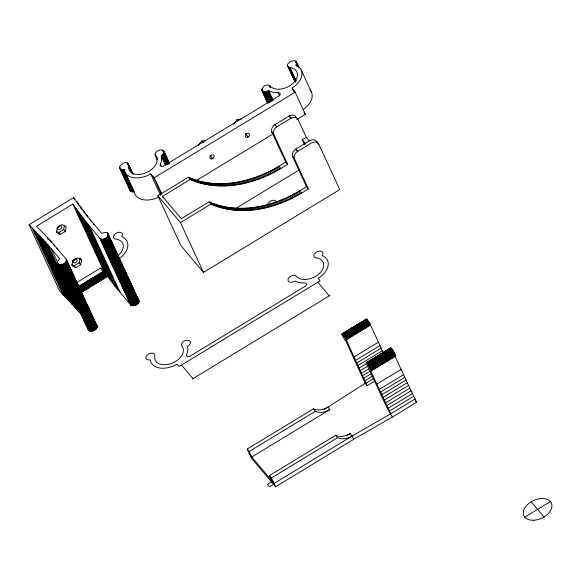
<?xml version="1.0" encoding="UTF-8"?>
<svg xmlns="http://www.w3.org/2000/svg" width="581" height="581" viewBox="0 0 581 581"><rect width="100%" height="100%" fill="white"/><g stroke="black" fill="none" stroke-linecap="round" stroke-linejoin="round"><path stroke-width="0.87" d="M374.745 381.085L367.148 385.697L346.225 339.776C340.008 328.817 341.337 335.564 346 341.243L365.129 383.293L327.837 407.158A16.464 12.404 -40.1 0 1 313.333 408.886L247.194 449.062L251.282 457.915L275.583 486.762L353.669 439.323L392.313 417.056C385.043 405.066 379.683 391.826 373.561 379.117L366.531 363.873C365.747 360.14 371.731 369.654 371.244 370.874L395.596 356.03C394.862 353.466 392.349 348.6 390.534 348.273M169.463 163.37L164.038 151.43C161.525 147.371 152.774 152.069 155.926 156.202A15.135 9.746 -24.8 0 1 145.294 173.094A15.135 9.746 -24.8 0 1 128.474 166.522C129.156 155.839 111.508 170.073 124.014 169.565A19.914 12.826 -24.8 0 0 150.326 174.126L150.682 173.915L154.343 177.721L161.917 194.112M66.263 259.271C67.948 266.977 51.113 265.793 59.908 258.915L46.4 243.127L29.05 224.687L73.584 197.634L88.53 217.534L101.762 233.489C112.336 228.391 107.79 242.858 100.099 238.711L84.485 219.996L72.908 204.098L36.472 226.234L50.445 240.672L66.263 259.271L97.121 326.261C97.281 330.306 89.801 333.341 88.094 329.129M72.908 204.098L103.578 270.47L115.147 286.36L130.769 305.076C133.979 307.472 141.365 302.984 138.002 299.36M164.038 151.43L163.777 153.653L161.264 156.274A19.914 12.826 -24.8 0 1 160.341 164.169A3.028 1.954 -24.8 0 0 163.13 166.289L279.57 95.553A3.028 1.954 -24.8 0 0 278.11 92.626A19.914 12.826 -24.8 0 1 269.01 90.818L268.756 90.658C256.984 96.838 263.033 79.967 270.659 86.504A15.135 9.746 -24.8 0 0 292.911 83.41A15.135 9.746 -24.8 0 0 291.023 67.774C279.301 65.21 300.13 54.883 295.852 65.166A19.914 12.826 -24.8 0 1 292.432 87.789L292.09 88.007L293.601 91.29M129.839 189.166C129.527 191.534 132.57 192.144 134.233 191.686A19.914 12.826 -24.8 0 0 158.7 197.206M57.279 227.498L56.444 232.422L60.468 234.397L65.319 231.441L66.161 226.517L62.138 224.549L57.279 227.498L58.921 226.975L59.887 225.769M56.43 231.289L58.848 232.473L63.699 229.524L64.397 225.421M71.819 264.587L74.23 265.771L79.089 262.815L79.924 257.891M81.543 259.816L77.52 257.841L72.661 260.796L71.826 265.72L75.85 267.688L80.708 264.74L81.543 259.816L80.461 258.53M74.07 259.337L73.097 260.542L72.952 261.82M395.581 356.073L395.073 355.855M75.37 258.828L74.303 260.266L72.966 260.804M198.157 145.838L201.629 141.038L205.827 140.573M233.562 124.334L237.033 119.526L241.231 119.061M58.42 226.27C54.229 232.916 66.626 227.57 60.025 225.508M163.21 198.012L162.448 196.371L190.219 179.5C222.37 193.502 259.685 183.015 287.595 164.256L285.707 162.012L271.799 131.902A6.369 4.801 -40.1 0 1 274.769 124.712L289.229 115.931A6.369 4.801 -40.1 0 1 296.179 117.347M287.595 164.256L273.695 134.146A6.369 4.801 -40.1 0 1 276.658 126.956L291.117 118.175A6.369 4.801 -40.1 0 1 298.068 119.592L306.26 137.319L309.114 140.711M162.448 196.371L181.279 218.717L209.08 201.839L210.976 204.084C243.09 218.136 280.42 207.591 308.322 188.861L306.427 186.617L292.388 156.086A6.369 4.801 -40.1 0 1 295.722 149.157L309.455 140.805A6.369 4.801 -40.1 0 1 316.805 141.757L318.787 144.197L339.762 189.588L203.473 272.387L180.865 245.545L157.865 195.768L188.331 177.256C220.482 191.258 257.797 180.771 285.707 162.012M308.322 188.861L294.276 158.33A6.369 4.801 -40.1 0 1 297.61 151.401L311.351 143.049A6.369 4.801 -40.1 0 1 318.693 144.001M318.359 278.292L318.7 278.074A19.914 12.826 -24.8 0 0 322.114 255.451L322.106 255.379A4.779 3.079 -24.8 0 0 320.204 251.043A4.779 3.079 -24.8 0 0 313.965 254.805L313.878 256.01A4.779 3.079 -24.8 0 0 316.427 257.891L317.284 258.058A15.135 9.746 -24.8 0 1 319.18 273.695A15.135 9.746 -24.8 0 1 296.927 276.788L296.76 276.665A4.779 3.079 -24.8 0 0 291.045 276.149A4.779 3.079 -24.8 0 0 288.205 280.913L288.982 281.763A4.779 3.079 -24.8 0 0 294.545 281.262L295.279 281.102A19.914 12.826 -24.8 0 0 304.371 282.911A3.028 1.954 -24.8 0 1 305.838 285.837L189.399 356.574A3.028 1.954 -24.8 0 1 186.61 354.454A19.914 12.826 -24.8 0 0 187.532 346.559L187.946 346.022A4.779 3.079 -24.8 0 0 190.307 341.715L189.602 340.815A4.779 3.079 -24.8 0 0 183.385 341.555A4.779 3.079 -24.8 0 0 182.107 346.32L182.187 346.487A15.135 9.746 -24.8 0 1 171.562 363.379A15.135 9.746 -24.8 0 1 154.742 356.807L154.829 356.059A4.779 3.079 -24.8 0 0 153.566 353.408L152.193 353.088A4.779 3.079 -24.8 0 0 145.984 356.887A4.779 3.079 -24.8 0 0 150.203 359.813A19.914 12.826 -24.8 0 0 176.595 364.41L176.951 364.2L179.26 366.4L320.066 280.863L318.323 278.241M154.343 177.721L295.148 92.176L305.366 114.304L296.862 119.475M196.284 180.575L272.874 134.044M304.48 144.698L302.207 139.781L306.26 137.319M76.155 282.874L100.695 267.972L104.217 272.257L106.868 276.723L80.882 292.737M157.865 195.768L180.473 222.61L210.976 204.084M78.195 286.68L103.498 271.305M78.312 286.818L103.614 271.443M78.428 286.963L103.73 271.596M78.544 287.123L103.846 271.748M78.667 287.283L103.97 271.908M78.791 287.45L104.093 272.082M78.914 287.631L104.217 272.257M79.045 287.813L104.348 272.438M79.176 288.002L104.478 272.627M79.306 288.191L104.609 272.823M79.437 288.394L104.74 273.019M79.575 288.597L104.878 273.223M78.936 289.265L105.008 273.426M79.837 289.011L105.139 273.636M79.975 289.222L105.27 273.847M80.105 289.432L105.401 274.058M80.229 289.643L105.531 274.276M79.597 290.326L105.662 274.486M80.49 290.072L105.786 274.704M80.614 290.289L105.909 274.915M80.73 290.5L106.032 275.133M80.853 290.711L106.149 275.343M80.2 291.386L106.265 275.547M80.309 291.589L106.374 275.757M81.18 291.328L106.483 275.96M81.289 291.524L106.584 276.157M81.384 291.72L106.686 276.353M80.708 292.374L106.781 276.541M80.795 292.555L106.868 276.723M236.416 208.092L299.244 169.913M209.08 201.839C241.202 215.892 278.531 205.347 306.427 186.617M192.449 378.979L329.819 295.526M341.926 333.901L366.408 319.078L370.518 325.019L383.242 352.645M341.926 334.09L366.524 319.143M341.94 334.169L366.589 319.194M341.962 334.264L366.669 319.252M342.456 334.082L366.742 319.325M342.543 334.162L366.829 319.405M342.63 334.257L366.916 319.499M342.725 334.358L367.01 319.601M342.826 334.474L367.112 319.717M342.928 334.591L367.214 319.833M343.037 334.721L367.323 319.964M343.146 334.859L367.439 320.109M343.262 335.012L367.555 320.254M343.386 335.164L367.671 320.407M343.502 335.331L367.795 320.574M343.632 335.498L367.918 320.741M343.756 335.673L368.049 320.923M343.887 335.862L368.172 321.104M344.017 336.05L368.303 321.293M344.148 336.239L368.434 321.482M344.279 336.443L368.572 321.685M344.417 336.646L368.703 321.889M344.548 336.849L368.833 322.092M344.678 337.06L368.971 322.302M344.809 337.27L369.102 322.513M344.94 337.481L369.233 322.724M345.07 337.699L369.363 322.942M345.201 337.91L369.494 323.152M345.325 338.127L369.618 323.37M345.455 338.338L369.741 323.581M345.572 338.556L369.865 323.799M345.695 338.767L369.981 324.009M345.804 338.97L370.097 324.22M345.92 339.181L370.206 324.423M346.022 339.384L370.315 324.626M346.131 339.58L370.417 324.823M346.225 339.776L370.518 325.019M354.156 356.916L378.442 342.158M355.71 360.3L380.003 345.542M356.901 362.893L381.187 348.135M358.078 365.471L382.371 350.713M366.241 362.762L390.672 347.917M366.226 362.871L390.831 348.004M366.248 363.023L390.904 348.048M366.27 363.118L390.977 348.113M366.291 363.219L391.057 348.186M366.328 363.336L391.136 348.266M366.938 363.118L391.231 348.36M367.032 363.219L391.325 348.462M359.247 368.042L366.836 363.43M367.134 363.328L391.42 348.571M367.236 363.452L391.529 348.694M367.345 363.583L391.638 348.825M367.453 363.721L391.747 348.963M367.57 363.866L391.863 349.108M367.693 364.026L391.979 349.268M367.817 364.185L392.102 349.428M367.94 364.36L392.226 349.602M368.063 364.534L392.357 349.777M368.194 364.715L392.48 349.958M368.325 364.904L392.611 350.147M368.456 365.1L392.749 350.343M368.586 365.296L392.879 350.539M368.724 365.5L393.01 350.742M360.402 370.598L367.998 365.986M368.855 365.703L393.148 350.953M368.986 365.914L393.279 351.156M369.124 366.124L393.41 351.367M369.255 366.342L393.54 351.585M369.385 366.553L393.671 351.795M369.509 366.771L393.802 352.013M369.639 366.981L393.925 352.224M369.763 367.199L394.049 352.442M369.879 367.41L394.172 352.652M370.003 367.62L394.288 352.863M361.556 373.147L369.146 368.536M370.119 367.831L394.405 353.074M370.228 368.034L394.514 353.277M370.337 368.238L394.622 353.48M370.438 368.441L394.724 353.684M370.533 368.63L394.826 353.873M370.627 368.819L394.92 354.061M370.714 369.008L395.007 354.25M370.801 369.182L395.087 354.425M370.881 369.356L395.167 354.599M370.947 369.516L395.24 354.759M371.019 369.676L395.305 354.918M371.077 369.821L395.363 355.064M371.128 369.959L395.421 355.202M371.179 370.09L395.465 355.332M371.215 370.213L395.508 355.456M371.252 370.329L395.538 355.572M362.689 375.675L370.286 371.063M249.75 454.596L274.05 483.443L352.137 436.004L390.773 413.737L370.308 370.097L370.86 370.678L395.567 355.674M370.86 370.678L395.588 355.768M370.932 370.743L395.603 355.921M363.822 378.202L371.412 373.59M364.941 380.708L372.53 376.096M247.194 449.062L249.22 451.466L315.36 411.29A16.464 12.404 -40.1 0 0 329.863 409.561L327.837 407.158L323.973 409.503M366.052 383.206L373.641 378.594M329.863 409.561L251.776 457L249.22 451.466M376.8 384.15L401.093 369.393L394.957 356.124M379.262 389.437L403.548 374.68L401.093 369.393M380.504 392.095L404.79 377.338L403.548 374.68M381.753 394.76L406.046 380.003L404.79 377.338M383.017 397.44L407.303 382.683L406.046 380.003M384.288 400.135L408.574 385.377L407.303 382.683M385.566 402.836L409.859 388.079L408.574 385.377M272.024 481.039L269.468 475.505L335.607 435.329A16.464 12.404 -40.1 0 0 350.111 433.6L352.137 436.004L353.669 439.323M386.859 405.545L411.145 390.788L409.859 388.079M269.468 475.505L271.494 477.909L337.634 437.733A16.464 12.404 -40.1 0 0 352.137 436.004M388.152 408.269L412.445 393.511L411.145 390.788M347.017 435.481L350.111 433.6M271.538 481.954L267.485 484.409L269.511 486.813L273.564 484.358M389.459 410.999L413.752 396.242L412.445 393.511M390.773 413.737L415.066 398.987L413.752 396.242M392.313 417.056L416.599 402.299L415.066 398.987M524.796 517.155L550.439 501.577M74.6 259.024L75.167 258.835M119.141 258.719A19.914 12.826 -24.8 0 0 121.712 236.67L121.698 236.598A4.779 3.079 -24.8 0 0 120.325 232.327A4.779 3.079 -24.8 0 0 113.985 235.131A4.779 3.079 -24.8 0 0 116.018 239.111L116.236 239.125A15.135 9.746 -24.8 0 1 117.921 255.655M366.357 319.063L366.35 319.84M75.719 258.777L76.234 258.865M73.7 262.728C75.733 263.759 78.609 260.39 76.431 258.959M237.033 119.526L238.5 120.492M201.629 141.038L203.829 142.49M29.05 224.687L59.72 291.059L81.456 314.481M73.322 262.445L72.974 261.864M292.09 88.007L295.148 92.176M304.023 112.699L305.366 114.304M318.787 144.197L316.805 141.757M289.229 115.931L291.117 118.175M288.982 116.062L290.87 118.306M302.207 139.781L305.635 143.841M295.961 149.005L297.857 151.249M275.002 124.552L276.89 126.796M295.722 149.157L297.61 151.401M274.769 124.712L276.658 126.956M292.388 156.086L294.276 158.33M271.799 131.902L273.695 134.146M292.446 156.296L294.342 158.54M271.886 132.105L273.782 134.349M278.96 166.115L280.848 168.359M299.68 190.713L301.575 192.957M277.812 166.805L279.701 169.049M298.532 191.403L300.421 193.647M276.65 167.488L278.546 169.725M297.378 192.086L299.266 194.33M275.488 168.149L277.384 170.393M296.216 192.754L298.104 194.991M245.349 133.674L248.167 137.014M274.326 168.802L276.215 171.046M295.046 193.408L296.935 195.644M273.15 169.449L275.045 171.685M293.877 194.047L295.765 196.291M271.973 170.073L273.869 172.317M292.701 194.671L294.589 196.915M270.797 170.691L272.685 172.935M291.517 195.289L293.405 197.533M269.613 171.293L271.501 173.537M290.333 195.891L292.221 198.136M268.422 171.882L270.31 174.126M289.142 196.48L291.03 198.724M267.231 172.455L269.119 174.699M287.951 197.053L289.839 199.298M266.033 173.015L267.921 175.259M286.753 197.613L288.641 199.857M264.827 173.566L266.723 175.811M285.554 198.165L287.442 200.409M263.629 174.097L265.517 176.341M284.349 198.702L286.237 200.946M262.423 174.62L264.311 176.864M283.143 199.218L285.031 201.462M261.21 175.128L263.099 177.372M281.93 199.726L283.826 201.97M259.998 175.622L261.886 177.866M280.717 200.22L282.613 202.464M258.785 176.101L260.673 178.345M279.505 200.699L281.393 202.943M257.565 176.566L259.46 178.81M278.292 201.164L280.18 203.408M531.201 501.752L544.027 516.981M256.344 177.016L258.24 179.26M277.072 201.622L278.96 203.858M255.124 177.459L257.02 179.696M275.852 202.057L277.74 204.301M253.904 177.88L255.793 180.125M274.624 202.478L276.52 204.723M252.684 178.287L254.572 180.531M273.404 202.885L275.292 205.129M251.457 178.679L253.345 180.923M272.177 203.285L274.065 205.529M250.229 179.064L252.118 181.308M270.949 203.662L272.845 205.906M249.002 179.427L250.89 181.671M269.722 204.025L271.618 206.27M247.775 179.776L249.663 182.02M268.502 204.374L270.39 206.618M246.547 180.11L248.436 182.354M267.267 204.715L269.163 206.959M245.32 180.437L247.208 182.681M266.04 205.035L267.935 207.279M244.093 180.742L245.981 182.986M264.813 205.34L266.708 207.584M242.865 181.032L244.754 183.276M263.585 205.63L265.481 207.875M241.638 181.308L243.526 183.552M262.358 205.906L264.253 208.151M240.411 181.57L242.306 183.814M261.138 206.175L263.026 208.412M239.19 181.817L241.079 184.061M259.91 206.422L261.799 208.659M237.963 182.049L239.851 184.293M258.683 206.647L260.578 208.891M236.743 182.267L238.631 184.511M257.463 206.865L259.351 209.109M235.523 182.47L237.411 184.714M256.243 207.068L258.131 209.313M234.303 182.659L236.191 184.896M255.023 207.257L256.911 209.501M317.807 282.235L329.282 295.852M209.944 155.185L212.762 158.526M233.083 182.826L234.971 185.07M253.803 207.424L255.691 209.668M231.87 182.986L233.758 185.23M252.59 207.584L254.478 209.828M415.517 401.021L416.599 402.299M230.657 183.124L232.545 185.368M251.377 207.722L253.265 209.966M229.444 183.247L231.332 185.492M250.164 207.853L252.052 210.097M228.239 183.364L230.127 185.608M248.958 207.962L250.847 210.206M227.033 183.458L228.921 185.702M247.753 208.056L249.641 210.3M225.827 183.538L227.723 185.782M246.555 208.136L248.443 210.38M224.629 183.603L226.525 185.847M245.356 208.201L247.245 210.445M223.438 183.654L225.326 185.891M244.158 208.252L246.046 210.496M222.247 183.683L224.135 185.927M242.967 208.281L244.855 210.525M221.063 183.705L222.951 185.949M241.783 208.303L243.671 210.547M219.879 183.705L221.768 185.949M240.599 208.31L242.488 210.547M218.703 183.698L220.591 185.942M239.423 208.296L241.311 210.54M217.526 183.669L219.415 185.913M238.246 208.267L240.142 210.511M216.357 183.625L218.245 185.869M237.077 208.223L238.973 210.467M215.195 183.567L217.083 185.811M235.915 208.165L237.803 210.409M214.033 183.494L215.929 185.738M234.76 208.092L236.649 210.337M212.886 183.407L214.774 185.651M233.606 208.005L235.494 210.249M211.738 183.305L213.626 185.542M232.458 207.904L234.346 210.148M210.598 183.182L212.486 185.426M231.318 207.78L233.206 210.024M209.458 183.051L211.353 185.295M230.185 207.649L232.073 209.894M208.332 182.899L210.22 185.143M229.052 207.497L230.94 209.741M207.206 182.732L209.102 184.976M227.934 207.337L229.822 209.581M206.095 182.557L207.983 184.802M226.815 207.156L228.703 209.4M204.984 182.361L206.872 184.605M225.704 206.959L227.592 209.204M203.88 182.151L205.768 184.395M224.6 206.749L226.496 208.993M202.784 181.926L204.679 184.17M223.511 206.524L225.399 208.768M201.701 181.686L203.59 183.93M222.421 206.284L224.31 208.528M200.619 181.432L202.508 183.676M221.339 206.03L223.227 208.274M199.544 181.156L201.433 183.4M220.264 205.761L222.16 208.005M198.484 180.873L200.372 183.117M219.204 205.471L221.092 207.715M197.424 180.575L199.312 182.819M218.144 205.173L220.039 207.417M196.378 180.263L198.266 182.499M217.098 204.861L218.986 207.105M195.339 179.928L197.228 182.173M216.059 204.527L217.948 206.771M194.308 179.587L196.196 181.831M215.028 204.185L216.916 206.429M193.284 179.224L195.172 181.468M214.004 203.829L215.892 206.073M365.129 383.293L367.148 385.697M192.267 178.854L194.163 181.098M212.995 203.452L214.883 205.696M191.265 178.469L193.153 180.713M211.985 203.067L213.881 205.311M190.27 178.062L192.158 180.306M210.99 202.66L212.886 204.904M189.283 177.648L191.178 179.892M210.01 202.246L211.898 204.49M190.357 179.66L188.331 177.256M313.333 408.886L315.36 411.29M335.607 435.329L337.634 437.733M181.519 365.035L192.994 378.652M105.372 275.031L106.948 276.897M63.699 229.524L65.319 231.441M58.848 232.473L60.468 234.397M79.089 262.815L80.708 264.74M74.23 265.771L75.85 267.688M301.103 69.771L311.329 91.892M296.368 62.036L299.157 68.064M296.078 61.644L298.837 67.505M295.831 61.412L298.612 67.258M295.693 61.31L298.511 67.411M295.54 61.216L298.104 66.764M296.557 63.663L297.69 66.125M296.506 63.845L297.646 66.299M296.448 64.026L297.581 66.481M296.375 64.208L297.131 65.842M296.288 64.382L297.044 66.023M296.194 64.564L296.949 66.205M289.948 67.578L296.005 80.686M289.745 67.541L295.802 80.657M289.541 67.505L295.976 81.434M289.353 67.447L295.787 81.376M289.164 67.389L295.606 81.318M288.989 67.316L295.424 81.246M288.822 67.236L295.257 81.166M288.663 67.149L295.475 81.899M288.372 66.953L295.33 81.805M288.125 66.728L295.061 81.594M287.617 65.726L295.112 82.037M293.797 90.578L294.552 92.212M278.11 92.626L279.621 95.901M269.642 85.574L270.397 87.215M269.482 85.487L270.238 87.128M269.308 85.414L270.071 87.056M268.756 90.658L273.302 100.491M268.284 90.977L272.445 99.99M268.066 91.101L272.228 100.114M267.848 91.224L272.01 100.237M267.623 91.333L272.162 101.167M267.398 91.435L271.559 100.448M267.166 91.529L271.327 100.542M266.933 91.616L271.095 100.636M266.694 91.696L270.862 100.709M266.461 91.769L271 101.602M266.221 91.834L270.768 101.668M265.982 91.885L270.528 101.719M265.749 91.929L270.288 101.762M265.517 91.965L270.056 101.798M265.277 91.987L269.824 101.82M265.052 92.009L269.591 101.842M264.827 92.016L269.366 101.842M264.602 92.009L269.141 101.842M264.384 92.001L269.308 102.648M264.166 91.98L269.09 102.626M263.963 91.943L268.887 102.597M263.759 91.907L268.683 102.561M263.563 91.856L268.487 102.51M263.382 91.798L268.299 102.452M263.2 91.733L268.124 102.387M261.835 88.973L262.968 91.428M263.033 91.653L267.95 102.307M261.791 89.147L268.168 103.04M261.755 89.329L268.015 102.953M261.726 89.67L267.405 101.965M261.733 89.844L267.456 102.459M261.82 90.324L267.616 102.917M164.176 152.062L169.107 162.883M163.196 150.428L169.093 163.058M163.043 150.334L163.798 151.975M164.154 152.578L169.078 163.232M164.118 152.759L168.664 162.593M164.074 152.934L168.621 162.767M162.527 150.109L163.29 151.75M164.016 153.115L168.94 163.769M163.951 153.297L168.875 163.951M163.871 153.478L168.41 163.312M163.777 153.653L168.323 163.486M163.675 153.834L168.214 163.668M163.559 154.009L168.105 163.842M163.435 154.19L167.974 164.024M163.297 154.357L167.844 164.191M163.152 154.531L167.698 164.365M163 154.699L167.539 164.532M162.833 154.858L166.994 163.878M162.658 155.018L167.205 164.851M162.477 155.178L167.023 165.011M162.288 155.323L166.456 164.336M162.092 155.468L166.26 164.481M161.888 155.606L166.057 164.619M161.678 155.737L165.846 164.75M161.169 156.02L165.338 165.033M160.341 164.169L161.482 166.631M156.289 156.55L157.044 158.185M155.134 154.263L157.03 158.359M155.127 154.437L157.023 158.7M155.149 154.771L157.11 159.187M155.272 155.243L157.306 159.63M180.473 222.61L203.473 272.387M152.992 176.116L161.322 194.148M150.682 173.915L160.523 195.223M128.14 163.733L133.136 174.416M127.9 163.501L132.57 173.443M127.762 163.392L132.439 173.443M127.617 163.297L132.395 173.792M127.464 163.203L128.975 166.486M127.297 163.123L128.43 165.585M271.494 477.909L275.583 486.762M123.935 169.529L124.762 171.148M125.452 172.804L133.855 190.815M123.702 169.579L133.921 191.701M123.462 169.616L133.688 191.737M123.23 169.645L133.456 191.766M122.998 169.659L133.223 191.788M122.773 169.674L132.991 191.795M122.547 169.674L132.766 191.795M122.33 169.667L132.548 191.788M122.112 169.645L132.337 191.766M121.901 169.616L132.127 191.737M121.698 169.579L131.923 191.701M121.502 169.536L131.727 191.657M121.313 169.478L131.538 191.599M121.131 169.412L131.357 191.541M120.957 169.34L131.183 191.469M120.79 169.26L131.016 191.381M119.621 167.045L130.863 191.294M119.606 167.219L130.58 191.091M119.606 167.56L130.449 190.975M119.708 168.04L130.137 190.597M107.841 233.439L138.968 300.835M107.608 233.199L138.99 301.169M107.478 233.09L138.982 301.343M107.332 232.988L138.961 301.517M108.262 235.32L138.932 301.692M108.219 235.501L138.881 301.873M108.16 235.683L138.83 302.047M108.088 235.857L138.757 302.229M108.008 236.039L138.677 302.41M107.913 236.22L138.583 302.592M107.812 236.402L138.481 302.766M107.696 236.576L138.365 302.948M107.572 236.75L138.242 303.122M107.434 236.925L138.104 303.297M107.289 237.099L137.958 303.471M107.136 237.266L137.806 303.638M106.969 237.426L137.639 303.798M106.795 237.585L137.465 303.957M106.614 237.745L137.283 304.11M106.425 237.89L137.094 304.262M106.229 238.036L136.898 304.408M106.025 238.174L136.695 304.546M105.815 238.304L136.484 304.676M105.604 238.435L136.266 304.8M105.379 238.551L136.048 304.923M105.161 238.66L135.823 305.032M104.929 238.769L135.598 305.134M104.696 238.864L135.366 305.236M104.464 238.951L135.133 305.323M104.231 239.031L134.894 305.403M103.992 239.103L134.661 305.468M103.752 239.161L134.422 305.533M103.52 239.219L134.182 305.584M103.28 239.263L133.95 305.628M103.048 239.292L133.71 305.664M102.815 239.321L133.477 305.693M102.583 239.336L133.252 305.708M102.358 239.343L133.02 305.715M102.133 239.343L132.802 305.715M101.915 239.328L132.584 305.7M101.697 239.307L132.366 305.679M101.493 239.278L132.163 305.65M101.29 239.234L131.96 305.606M101.094 239.19L131.764 305.555M100.912 239.132L131.575 305.497M100.731 239.06L131.4 305.432M100.557 238.987L131.226 305.359M93.185 223.315L93.94 224.949M100.397 238.9L131.066 305.272M100.244 238.813L130.914 305.178M100.099 238.711L130.769 305.076M90.062 219.473L91.202 221.927M87.019 215.587L87.775 217.221M85.523 213.626L86.656 216.081M84.049 211.658L84.804 213.292M82.967 210.496L83.729 212.13M81.151 207.678L81.906 209.32M89.612 226.336L120.282 292.708M79.735 205.681L81.246 208.957M78.333 203.662L79.096 205.304M87.564 223.859L118.234 290.224M76.953 201.643L78.471 204.919M86.017 221.927L116.687 288.299M84.485 219.996L115.147 286.36M73.584 197.634L74.339 199.276M82.967 218.042L113.636 284.414M81.471 216.088L112.14 282.453M79.996 214.113L110.666 280.485M78.544 212.13L109.206 278.502M77.106 210.14L107.768 276.512M75.683 208.136L106.352 274.508M74.288 206.124L104.958 272.496M100.695 267.972L101.61 269.962M66.466 260.056L97.136 326.595M66.466 260.397L97.129 326.762M66.445 260.571L97.114 326.943M66.408 260.746L97.078 327.118M66.365 260.927L97.034 327.299M66.307 261.101L96.976 327.473M66.241 261.283L96.904 327.655M66.161 261.465L96.824 327.837M66.067 261.646L96.736 328.018M65.965 261.828L96.628 328.192M65.849 262.002L96.511 328.374M65.726 262.176L96.388 328.548M65.588 262.351L96.25 328.723M65.442 262.525L96.105 328.89M65.283 262.692L95.952 329.057M65.123 262.852L95.785 329.224M64.949 263.011L95.611 329.383M64.767 263.171L95.429 329.536M64.578 263.316L95.24 329.688M64.382 263.462L95.044 329.834M64.179 263.6L94.841 329.972M56.989 248.174L57.751 249.808M63.968 263.73L94.63 330.102M63.75 263.861L94.42 330.226M63.532 263.977L94.202 330.349M63.307 264.086L93.977 330.458M63.082 264.195L93.744 330.56M53.757 244.398L54.512 246.039M62.85 264.29L93.512 330.662M62.617 264.377L93.28 330.749M62.378 264.457L93.047 330.829M62.145 264.529L92.807 330.894M61.906 264.587L92.575 330.959M61.666 264.638L92.335 331.01M50.445 240.672L51.208 242.306M61.433 264.689L92.096 331.054M61.194 264.718L91.863 331.09M60.961 264.747L91.631 331.119M48.768 238.827L49.523 240.461M60.729 264.762L91.399 331.134M60.504 264.769L91.173 331.141M60.279 264.769L90.948 331.134M60.061 264.754L90.73 331.126M47.446 237.811L48.201 239.452M59.85 264.733L90.52 331.105M59.64 264.704L90.309 331.076M59.444 264.66L90.106 331.032M59.247 264.609L89.91 330.981M59.059 264.551L89.728 330.923M58.877 264.486L89.547 330.858M58.71 264.413L89.372 330.785M51.339 248.741L89.213 330.698M57.432 262.082L89.06 330.604M57.403 262.423L88.915 330.502M57.41 262.597L88.661 330.284M57.497 263.084L88.363 329.892M48.063 244.986L78.733 311.358M46.4 243.127L77.07 309.499M44.715 241.282L75.385 307.654M43.016 239.452L73.685 305.817M41.295 237.629L71.964 304.001M39.559 235.813L70.228 302.185M37.801 234.02L68.471 300.392M36.029 232.233L66.699 298.598M34.235 230.454L64.905 296.826M32.427 228.696L63.089 295.061M96.925 325.636L97.121 326.261M267.638 204.81A4.779 3.079 -24.8 0 1 272.075 200.481A4.779 3.079 -24.8 0 1 276.687 202.442M310.632 90.738A19.914 12.826 -24.8 0 1 303.5 109.337M309.753 89.692A19.914 12.826 -24.8 0 1 310.218 90.2M533.801 520.235A15.135 9.746 -24.8 0 0 551.492 503.335A15.135 9.746 -24.8 0 0 527.555 504.533A15.135 9.746 -24.8 0 0 533.801 520.235M211.644 158.918A2.389 1.801 -40.1 0 0 214.019 155.635A2.389 1.801 -40.1 0 0 210.315 156.042A2.389 1.801 -40.1 0 0 211.644 158.918M247.39 137.341A2.389 1.801 -40.1 0 0 249.278 133.877A2.389 1.801 -40.1 0 0 245.531 134.836A2.389 1.801 -40.1 0 0 247.39 137.341"/></g></svg>
